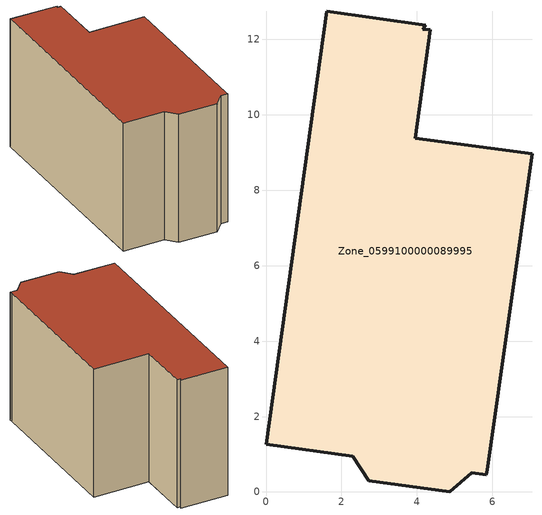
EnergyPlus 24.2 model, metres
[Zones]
Zone_0599100000089995
 floor ground (C_G): 3.95,9.37 7.05,8.96 5.86,0.59 5.84,0.45 5.46,0.51 4.87,0 2.72,0.3 2.3,0.95 0,1.27 1.61,12.75 4.23,12.37 4.15,12.26 4.35,12.24 z0
 wall outside (C_F): 4.23,12.37 1.61,12.75 0,1.27 2.3,0.95 2.72,0.3 4.87,0 5.46,0.51 5.84,0.45 5.86,0.59 7.05,8.96 3.95,9.37 4.35,12.24 4.15,12.26 4.23,12.37 z0:7.34
 roof outside (C_R): 7.05,8.96 3.95,9.37 4.35,12.24 4.15,12.26 4.23,12.37 1.61,12.75 0,1.27 2.3,0.95 2.72,0.3 4.87,0 5.46,0.51 5.84,0.45 5.86,0.59 z7.34
[BUILDING]
Pand.0599100000089995: North Axis=0; Terrain=City; Loads Convergence Tolerance Value=0.04; Temperature Convergence Tolerance Value=0.4; Solar Distribution=FullExterior; Maximum Number of Warmup Days=25; Minimum Number of Warmup Days=1
[Site:Location]
Rotterdam.The.Hague.AP_ZH_NLD Design_Conditions: Latitude=51.96; Longitude=4.45; Time Zone=1; Elevation=-4.5
[SITE:GROUNDTEMPERATURE:BUILDINGSURFACE]
18, 18, 18, 18, 18, 18, 18, 18, 18, 18, 18, 18
[MATERIAL] Thermal Absorptance=0.9; Solar Absorptance=0.7; Visible Absorptance=0.7
Name | Roughness | Thickness | Conductivity | Density | Specific Heat
G.TC.1946 | MediumSmooth | 0.15 | 1 | 540 | 1210
F.TC.1946 | Rough | 0.3 | 0.857143 | 1920 | 840
R.TC.1946 | MediumRough | 0.2 | 0.909091 | 1500 | 1000
[CONSTRUCTION]
C_G: G.TC.1946
C_F: F.TC.1946
C_R: R.TC.1946
[ZONE]
Zone_0599100000089995: Type=1; Multiplier=1; Ceiling Height=Autocalculate; Volume=Autocalculate; Floor Area=autocalculate; Part of Total Floor Area=Yes
[ZONEINFILTRATION:DESIGNFLOWRATE]
Infil_Zone_0599100000089995: Zone or ZoneList or Space or SpaceList=Zone_0599100000089995; Schedule=AlwaysOn; Design Flow Rate Calculation Method=Flow/Area; Flow Rate per Floor Area=0.003; Constant Term Coefficient=1; Temperature Term Coefficient=0; Velocity Term Coefficient=0; Velocity Squared Term Coefficient=0
[HVACTEMPLATE:ZONE:IDEALLOADSAIRSYSTEM]
Zone_0599100000089995: Maximum Heating Supply Air Temperature=50; Minimum Cooling Supply Air Temperature=13; Maximum Heating Supply Air Humidity Ratio=0.0156; Minimum Cooling Supply Air Humidity Ratio=0.0077; Heating Limit=NoLimit; Cooling Limit=NoLimit; Dehumidification Control Type=ConstantSensibleHeatRatio; Cooling Sensible Heat Ratio=0.7; Dehumidification Setpoint=60; Humidification Control Type=None; Humidification Setpoint=30; Outdoor Air Method=None; Outdoor Air Flow Rate per Person=0.00944; Outdoor Air Flow Rate per Zone Floor Area=0; Outdoor Air Flow Rate per Zone=0; Demand Controlled Ventilation Type=None; Outdoor Air Economizer Type=NoEconomizer; Heat Recovery Type=None; Sensible Heat Recovery Effectiveness=0.7; Latent Heat Recovery Effectiveness=0.65
[ZONECONTROL:THERMOSTAT]
ThermostatControl_Zone_0599100000089995: Zone or ZoneList=Zone_0599100000089995; Control Type Schedule=DualSetpointControlType; Control 1=Thermostat_Zone_0599100000089995; Temperature Difference Between Cutout And Setpoint=0
[THERMOSTATSETPOINT:DUALSETPOINT]
Thermostat_Zone_0599100000089995: Heating Setpoint Temperature Schedule=HeatingSetpoint_Zone_0599100000089995; Cooling Setpoint Temperature Schedule=CoolingSetpoint_Zone_0599100000089995
[SCHEDULE:COMPACT]
HeatingSetpoint_Zone_0599100000089995: Through: 12/31, For: AllDays, Until: 24:00, 21
CoolingSetpoint_Zone_0599100000089995: Through: 12/31, For: AllDays, Until: 24:00, 24
DualSetpointControlType: Through: 12/31, For: AllDays, Until: 24:00, 4
AlwaysOn: Through: 12/31, For: AllDays, Until: 24:00, 1
